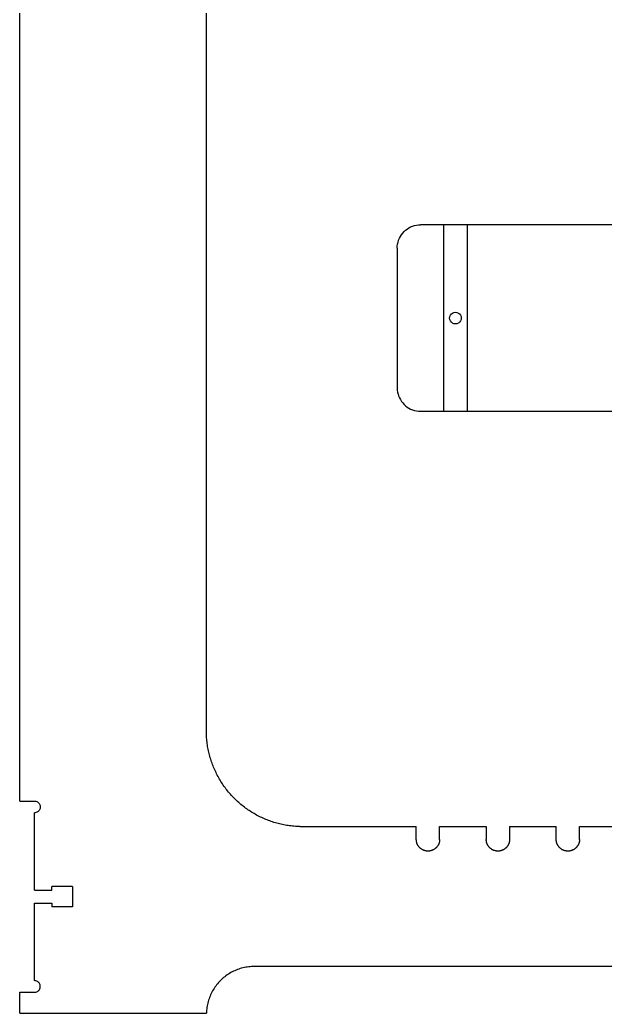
# Model space of a CAD drawing. Extents: x -100 to 100, y -46 to 46.
# Drawn here: x 4.12 to 16.66, y -45.92 to -24.61 of the extents above; entities that cross this region are included whole.
import ezdxf

# ---------------------------------------------------------------- set-up
doc = ezdxf.new("R2010")
doc.units = 0
doc.header["$MEASUREMENT"] = 0
doc.layers.get('0').update_dxf_attribs({"linetype": 'CONTINUOUS'})

msp = doc.modelspace()

# ---------------------------------------------------------------- linework, layer by layer
for p, q in [((8.115, -39.917), (8.115, -7.917)), ((4.116, -41.37), (4.116, -9.718)), ((12.323, -29.188), (12.352, -29.156)), ((12.352, -29.156), (12.384, -29.126)), ((12.384, -29.126), (12.419, -29.1)), ((12.419, -29.1), (12.456, -29.076)), ((12.456, -29.076), (12.494, -29.056)), ((12.494, -29.056), (12.535, -29.04)), ((12.535, -29.04), (12.576, -29.027)), ((12.576, -29.027), (12.619, -29.017)), ((12.619, -29.017), (12.662, -29.011)), ((12.662, -29.011), (12.706, -29.009)), ((13.205, -29.009), (12.706, -29.009)), ((13.205, -33.009), (13.205, -29.009)), ((13.705, -29.009), (13.205, -29.009)), ((13.705, -29.009), (13.705, -33.009)), ((21.705, -29.009), (13.705, -29.009)), ((12.213, -29.423), (12.223, -29.38)), ((12.223, -29.38), (12.236, -29.338)), ((12.236, -29.338), (12.252, -29.298)), ((12.252, -29.298), (12.273, -29.259)), ((12.273, -29.259), (12.296, -29.223)), ((12.296, -29.223), (12.323, -29.188)), ((12.206, -29.509), (12.208, -29.466)), ((12.206, -29.509), (12.206, -32.509)), ((12.208, -29.466), (12.213, -29.423)), ((13.392, -30.901), (13.423, -30.889)), ((13.423, -30.889), (13.455, -30.884)), ((13.455, -30.884), (13.487, -30.889)), ((13.487, -30.889), (13.517, -30.901)), ((13.33, -31.009), (13.334, -30.977)), ((13.334, -31.042), (13.33, -31.009)), ((13.334, -30.977), (13.347, -30.947)), ((13.347, -31.072), (13.334, -31.042)), ((13.347, -30.947), (13.367, -30.921)), ((13.367, -31.098), (13.347, -31.072)), ((13.367, -30.921), (13.392, -30.901)), ((13.392, -31.118), (13.367, -31.098)), ((13.517, -30.901), (13.543, -30.921)), ((13.543, -31.098), (13.517, -31.118)), ((13.543, -30.921), (13.563, -30.947)), ((13.563, -31.072), (13.543, -31.098)), ((13.563, -30.947), (13.576, -30.977)), ((13.576, -31.042), (13.563, -31.072)), ((13.576, -30.977), (13.58, -31.009)), ((13.58, -31.009), (13.576, -31.042)), ((13.423, -31.13), (13.392, -31.118)), ((13.455, -31.134), (13.423, -31.13)), ((13.487, -31.13), (13.455, -31.134)), ((13.517, -31.118), (13.487, -31.13)), ((12.206, -32.509), (12.208, -32.553)), ((12.208, -32.553), (12.213, -32.596)), ((12.213, -32.596), (12.223, -32.639)), ((12.223, -32.639), (12.236, -32.68)), ((12.236, -32.68), (12.252, -32.721)), ((12.252, -32.721), (12.273, -32.759)), ((12.273, -32.759), (12.296, -32.796)), ((12.296, -32.796), (12.323, -32.831)), ((12.323, -32.831), (12.352, -32.863)), ((12.352, -32.863), (12.384, -32.893)), ((12.384, -32.893), (12.419, -32.919)), ((12.419, -32.919), (12.456, -32.943)), ((12.456, -32.943), (12.494, -32.963)), ((12.494, -32.963), (12.535, -32.979)), ((12.535, -32.979), (12.576, -32.992)), ((12.576, -32.992), (12.619, -33.002)), ((12.619, -33.002), (12.662, -33.008)), ((12.662, -33.008), (12.706, -33.009)), ((12.706, -33.009), (13.205, -33.009)), ((13.205, -33.009), (13.705, -33.009)), ((13.705, -33.009), (21.705, -33.009)), ((8.116, -39.948), (8.115, -39.917)), ((8.118, -39.979), (8.116, -39.948)), ((8.12, -40.01), (8.118, -39.979)), ((8.122, -40.041), (8.12, -40.01)), ((8.125, -40.072), (8.122, -40.041)), ((8.129, -40.103), (8.125, -40.072)), ((8.133, -40.134), (8.129, -40.103)), ((8.137, -40.165), (8.133, -40.134)), ((8.142, -40.196), (8.137, -40.165)), ((8.147, -40.227), (8.142, -40.196)), ((8.153, -40.257), (8.147, -40.227)), ((8.159, -40.288), (8.153, -40.257)), ((8.166, -40.318), (8.159, -40.288)), ((8.173, -40.349), (8.166, -40.318)), ((8.181, -40.379), (8.173, -40.349)), ((8.189, -40.409), (8.181, -40.379)), ((8.198, -40.439), (8.189, -40.409)), ((8.207, -40.469), (8.198, -40.439)), ((8.216, -40.499), (8.207, -40.469)), ((8.226, -40.528), (8.216, -40.499)), ((8.236, -40.558), (8.226, -40.528)), ((8.247, -40.587), (8.236, -40.558)), ((8.259, -40.616), (8.247, -40.587)), ((8.27, -40.645), (8.259, -40.616)), ((8.282, -40.673), (8.27, -40.645)), ((8.295, -40.702), (8.282, -40.673)), ((8.308, -40.73), (8.295, -40.702)), ((8.321, -40.759), (8.308, -40.73)), ((8.335, -40.786), (8.321, -40.759)), ((8.349, -40.814), (8.335, -40.786)), ((8.364, -40.842), (8.349, -40.814)), ((8.379, -40.869), (8.364, -40.842)), ((8.395, -40.896), (8.379, -40.869)), ((8.411, -40.923), (8.395, -40.896)), ((8.427, -40.949), (8.411, -40.923)), ((8.444, -40.976), (8.427, -40.949)), ((8.461, -41.002), (8.444, -40.976)), ((8.478, -41.028), (8.461, -41.002)), ((8.496, -41.053), (8.478, -41.028)), ((8.514, -41.078), (8.496, -41.053)), ((8.533, -41.103), (8.514, -41.078)), ((8.552, -41.128), (8.533, -41.103)), ((8.571, -41.152), (8.552, -41.128)), ((8.591, -41.177), (8.571, -41.152)), ((8.611, -41.2), (8.591, -41.177)), ((8.632, -41.224), (8.611, -41.2)), ((8.653, -41.247), (8.632, -41.224)), ((8.674, -41.27), (8.653, -41.247)), ((8.695, -41.292), (8.674, -41.27)), ((8.717, -41.315), (8.695, -41.292)), ((8.74, -41.337), (8.717, -41.315)), ((4.116, -41.37), (4.429, -41.37)), ((4.429, -41.37), (4.445, -41.371)), ((4.445, -41.371), (4.461, -41.374)), ((4.461, -41.374), (4.477, -41.379)), ((4.477, -41.379), (4.491, -41.387)), ((4.491, -41.387), (4.505, -41.396)), ((4.505, -41.396), (4.517, -41.407)), ((4.517, -41.407), (4.528, -41.419)), ((4.528, -41.419), (4.537, -41.432)), ((4.537, -41.432), (4.544, -41.447)), ((4.544, -41.447), (4.549, -41.463)), ((4.549, -41.527), (4.544, -41.543)), ((4.549, -41.463), (4.553, -41.479)), ((4.553, -41.511), (4.549, -41.527)), ((4.553, -41.479), (4.554, -41.495)), ((4.554, -41.495), (4.553, -41.511)), ((8.762, -41.358), (8.74, -41.337)), ((8.785, -41.379), (8.762, -41.358)), ((8.808, -41.4), (8.785, -41.379)), ((8.832, -41.421), (8.808, -41.4)), ((8.855, -41.441), (8.832, -41.421)), ((8.88, -41.461), (8.855, -41.441)), ((8.904, -41.48), (8.88, -41.461)), ((8.929, -41.499), (8.904, -41.48)), ((8.954, -41.518), (8.929, -41.499)), ((8.979, -41.536), (8.954, -41.518)), ((9.004, -41.554), (8.979, -41.536)), ((4.445, -41.619), (4.429, -41.62)), ((4.429, -43.279), (4.429, -41.62)), ((4.461, -41.616), (4.445, -41.619)), ((4.477, -41.61), (4.461, -41.616)), ((4.491, -41.603), (4.477, -41.61)), ((4.505, -41.594), (4.491, -41.603)), ((4.517, -41.583), (4.505, -41.594)), ((4.528, -41.571), (4.517, -41.583)), ((4.537, -41.557), (4.528, -41.571)), ((4.544, -41.543), (4.537, -41.557)), ((9.03, -41.571), (9.004, -41.554)), ((9.056, -41.588), (9.03, -41.571)), ((9.083, -41.605), (9.056, -41.588)), ((9.109, -41.621), (9.083, -41.605)), ((9.136, -41.637), (9.109, -41.621)), ((9.163, -41.653), (9.136, -41.637)), ((9.19, -41.668), (9.163, -41.653)), ((9.218, -41.683), (9.19, -41.668)), ((9.246, -41.697), (9.218, -41.683)), ((9.273, -41.711), (9.246, -41.697)), ((9.302, -41.724), (9.273, -41.711)), ((9.33, -41.737), (9.302, -41.724)), ((9.359, -41.75), (9.33, -41.737)), ((9.387, -41.762), (9.359, -41.75)), ((9.416, -41.773), (9.387, -41.762)), ((9.445, -41.785), (9.416, -41.773)), ((9.474, -41.796), (9.445, -41.785)), ((9.504, -41.806), (9.474, -41.796)), ((9.533, -41.816), (9.504, -41.806)), ((9.563, -41.825), (9.533, -41.816)), ((9.593, -41.834), (9.563, -41.825)), ((9.623, -41.843), (9.593, -41.834)), ((9.653, -41.851), (9.623, -41.843)), ((9.683, -41.859), (9.653, -41.851)), ((9.714, -41.866), (9.683, -41.859)), ((9.744, -41.873), (9.714, -41.866)), ((9.775, -41.879), (9.744, -41.873)), ((9.805, -41.885), (9.775, -41.879)), ((9.836, -41.89), (9.805, -41.885)), ((9.867, -41.895), (9.836, -41.89)), ((9.898, -41.899), (9.867, -41.895)), ((9.929, -41.903), (9.898, -41.899)), ((9.96, -41.907), (9.929, -41.903)), ((9.991, -41.91), (9.96, -41.907)), ((10.022, -41.912), (9.991, -41.91)), ((10.053, -41.914), (10.022, -41.912)), ((10.084, -41.916), (10.053, -41.914)), ((10.115, -41.917), (10.084, -41.916)), ((10.115, -41.917), (12.615, -41.917)), ((12.615, -42.192), (12.615, -41.917)), ((13.115, -41.917), (14.115, -41.917)), ((13.115, -42.192), (13.115, -41.917)), ((14.115, -41.917), (14.115, -42.192)), ((14.615, -41.917), (15.615, -41.917)), ((14.615, -41.917), (14.615, -42.192)), ((15.615, -42.192), (15.615, -41.917)), ((16.115, -41.917), (17.115, -41.917)), ((16.115, -42.192), (16.115, -41.917)), ((12.615, -42.2), (12.615, -42.192)), ((12.616, -42.208), (12.615, -42.2)), ((12.616, -42.215), (12.616, -42.208)), ((12.617, -42.223), (12.616, -42.215)), ((12.618, -42.231), (12.617, -42.223)), ((12.619, -42.239), (12.618, -42.231)), ((12.621, -42.246), (12.619, -42.239)), ((12.623, -42.254), (12.621, -42.246)), ((12.625, -42.262), (12.623, -42.254)), ((12.627, -42.269), (12.625, -42.262)), ((12.63, -42.277), (12.627, -42.269)), ((12.633, -42.284), (12.63, -42.277)), ((12.636, -42.291), (12.633, -42.284)), ((12.639, -42.298), (12.636, -42.291)), ((12.642, -42.305), (12.639, -42.298)), ((12.646, -42.312), (12.642, -42.305)), ((12.65, -42.319), (12.646, -42.312)), ((12.654, -42.326), (12.65, -42.319)), ((12.658, -42.332), (12.654, -42.326)), ((12.663, -42.339), (12.658, -42.332)), ((12.668, -42.345), (12.663, -42.339)), ((12.672, -42.351), (12.668, -42.345)), ((12.678, -42.357), (12.672, -42.351)), ((12.683, -42.363), (12.678, -42.357)), ((12.688, -42.369), (12.683, -42.363)), ((12.694, -42.374), (12.688, -42.369)), ((12.7, -42.379), (12.694, -42.374)), ((12.706, -42.385), (12.7, -42.379)), ((12.712, -42.389), (12.706, -42.385)), ((12.718, -42.394), (12.712, -42.389)), ((13.018, -42.389), (13.012, -42.394)), ((13.024, -42.385), (13.018, -42.389)), ((13.03, -42.379), (13.024, -42.385)), ((13.036, -42.374), (13.03, -42.379)), ((13.042, -42.369), (13.036, -42.374)), ((13.047, -42.363), (13.042, -42.369)), ((13.053, -42.357), (13.047, -42.363)), ((13.058, -42.351), (13.053, -42.357)), ((13.063, -42.345), (13.058, -42.351)), ((13.067, -42.339), (13.063, -42.345)), ((13.072, -42.332), (13.067, -42.339)), ((13.076, -42.326), (13.072, -42.332)), ((13.08, -42.319), (13.076, -42.326)), ((13.084, -42.312), (13.08, -42.319)), ((13.088, -42.305), (13.084, -42.312)), ((13.091, -42.298), (13.088, -42.305)), ((13.095, -42.291), (13.091, -42.298)), ((13.098, -42.284), (13.095, -42.291)), ((13.1, -42.277), (13.098, -42.284)), ((13.103, -42.269), (13.1, -42.277)), ((13.105, -42.262), (13.103, -42.269)), ((13.107, -42.254), (13.105, -42.262)), ((13.109, -42.246), (13.107, -42.254)), ((13.111, -42.239), (13.109, -42.246)), ((13.112, -42.231), (13.111, -42.239)), ((13.113, -42.223), (13.112, -42.231)), ((13.114, -42.215), (13.113, -42.223)), ((13.115, -42.208), (13.114, -42.215)), ((13.115, -42.192), (13.115, -42.2)), ((13.115, -42.2), (13.115, -42.208)), ((14.115, -42.2), (14.115, -42.192)), ((14.116, -42.208), (14.115, -42.2)), ((14.116, -42.215), (14.116, -42.208)), ((14.117, -42.223), (14.116, -42.215)), ((14.118, -42.231), (14.117, -42.223)), ((14.119, -42.239), (14.118, -42.231)), ((14.121, -42.246), (14.119, -42.239)), ((14.123, -42.254), (14.121, -42.246)), ((14.125, -42.262), (14.123, -42.254)), ((14.127, -42.269), (14.125, -42.262)), ((14.13, -42.277), (14.127, -42.269)), ((14.133, -42.284), (14.13, -42.277)), ((14.136, -42.291), (14.133, -42.284)), ((14.139, -42.298), (14.136, -42.291)), ((14.142, -42.305), (14.139, -42.298)), ((14.146, -42.312), (14.142, -42.305)), ((14.15, -42.319), (14.146, -42.312)), ((14.154, -42.326), (14.15, -42.319)), ((14.158, -42.332), (14.154, -42.326)), ((14.163, -42.339), (14.158, -42.332)), ((14.168, -42.345), (14.163, -42.339)), ((14.172, -42.351), (14.168, -42.345)), ((14.178, -42.357), (14.172, -42.351)), ((14.183, -42.363), (14.178, -42.357)), ((14.188, -42.369), (14.183, -42.363)), ((14.194, -42.374), (14.188, -42.369)), ((14.2, -42.379), (14.194, -42.374)), ((14.206, -42.385), (14.2, -42.379)), ((14.212, -42.389), (14.206, -42.385)), ((14.218, -42.394), (14.212, -42.389)), ((14.518, -42.389), (14.512, -42.394)), ((14.524, -42.385), (14.518, -42.389)), ((14.53, -42.379), (14.524, -42.385)), ((14.536, -42.374), (14.53, -42.379)), ((14.542, -42.369), (14.536, -42.374)), ((14.547, -42.363), (14.542, -42.369)), ((14.553, -42.357), (14.547, -42.363)), ((14.558, -42.351), (14.553, -42.357)), ((14.563, -42.345), (14.558, -42.351)), ((14.567, -42.339), (14.563, -42.345)), ((14.572, -42.332), (14.567, -42.339)), ((14.576, -42.326), (14.572, -42.332)), ((14.58, -42.319), (14.576, -42.326)), ((14.584, -42.312), (14.58, -42.319)), ((14.588, -42.305), (14.584, -42.312)), ((14.591, -42.298), (14.588, -42.305)), ((14.595, -42.291), (14.591, -42.298)), ((14.598, -42.284), (14.595, -42.291)), ((14.6, -42.277), (14.598, -42.284)), ((14.603, -42.269), (14.6, -42.277)), ((14.605, -42.262), (14.603, -42.269)), ((14.607, -42.254), (14.605, -42.262)), ((14.609, -42.246), (14.607, -42.254)), ((14.611, -42.239), (14.609, -42.246)), ((14.612, -42.231), (14.611, -42.239)), ((14.613, -42.223), (14.612, -42.231)), ((14.614, -42.215), (14.613, -42.223)), ((14.615, -42.208), (14.614, -42.215)), ((14.615, -42.192), (14.615, -42.2)), ((14.615, -42.2), (14.615, -42.208)), ((15.615, -42.2), (15.615, -42.192)), ((15.616, -42.208), (15.615, -42.2)), ((15.616, -42.215), (15.616, -42.208)), ((15.617, -42.223), (15.616, -42.215)), ((15.618, -42.231), (15.617, -42.223)), ((15.619, -42.239), (15.618, -42.231)), ((15.621, -42.246), (15.619, -42.239)), ((15.623, -42.254), (15.621, -42.246)), ((15.625, -42.262), (15.623, -42.254)), ((15.627, -42.269), (15.625, -42.262)), ((15.63, -42.277), (15.627, -42.269)), ((15.633, -42.284), (15.63, -42.277)), ((15.636, -42.291), (15.633, -42.284)), ((15.639, -42.298), (15.636, -42.291)), ((15.642, -42.305), (15.639, -42.298)), ((15.646, -42.312), (15.642, -42.305)), ((15.65, -42.319), (15.646, -42.312)), ((15.654, -42.326), (15.65, -42.319)), ((15.658, -42.332), (15.654, -42.326)), ((15.663, -42.339), (15.658, -42.332)), ((15.668, -42.345), (15.663, -42.339)), ((15.672, -42.351), (15.668, -42.345)), ((15.678, -42.357), (15.672, -42.351)), ((15.683, -42.363), (15.678, -42.357)), ((15.688, -42.369), (15.683, -42.363)), ((15.694, -42.374), (15.688, -42.369)), ((15.7, -42.379), (15.694, -42.374)), ((15.706, -42.385), (15.7, -42.379)), ((15.712, -42.389), (15.706, -42.385)), ((15.718, -42.394), (15.712, -42.389)), ((16.018, -42.389), (16.012, -42.394)), ((16.024, -42.385), (16.018, -42.389)), ((16.03, -42.379), (16.024, -42.385)), ((16.036, -42.374), (16.03, -42.379)), ((16.042, -42.369), (16.036, -42.374)), ((16.047, -42.363), (16.042, -42.369)), ((16.053, -42.357), (16.047, -42.363)), ((16.058, -42.351), (16.053, -42.357)), ((16.063, -42.345), (16.058, -42.351)), ((16.067, -42.339), (16.063, -42.345)), ((16.072, -42.332), (16.067, -42.339)), ((16.076, -42.326), (16.072, -42.332)), ((16.08, -42.319), (16.076, -42.326)), ((16.084, -42.312), (16.08, -42.319)), ((16.088, -42.305), (16.084, -42.312)), ((16.091, -42.298), (16.088, -42.305)), ((16.095, -42.291), (16.091, -42.298)), ((16.098, -42.284), (16.095, -42.291)), ((16.1, -42.277), (16.098, -42.284)), ((16.103, -42.269), (16.1, -42.277)), ((16.105, -42.262), (16.103, -42.269)), ((16.107, -42.254), (16.105, -42.262)), ((16.109, -42.246), (16.107, -42.254)), ((16.111, -42.239), (16.109, -42.246)), ((16.112, -42.231), (16.111, -42.239)), ((16.113, -42.223), (16.112, -42.231)), ((16.114, -42.215), (16.113, -42.223)), ((16.115, -42.208), (16.114, -42.215)), ((16.115, -42.192), (16.115, -42.2)), ((16.115, -42.2), (16.115, -42.208)), ((12.725, -42.399), (12.718, -42.394)), ((12.731, -42.403), (12.725, -42.399)), ((12.738, -42.407), (12.731, -42.403)), ((12.745, -42.411), (12.738, -42.407)), ((12.752, -42.415), (12.745, -42.411)), ((12.759, -42.418), (12.752, -42.415)), ((12.766, -42.421), (12.759, -42.418)), ((12.773, -42.424), (12.766, -42.421)), ((12.78, -42.427), (12.773, -42.424)), ((12.788, -42.43), (12.78, -42.427)), ((12.795, -42.432), (12.788, -42.43)), ((12.803, -42.434), (12.795, -42.432)), ((12.811, -42.436), (12.803, -42.434)), ((12.818, -42.437), (12.811, -42.436)), ((12.826, -42.439), (12.818, -42.437)), ((12.834, -42.44), (12.826, -42.439)), ((12.842, -42.441), (12.834, -42.44)), ((12.849, -42.441), (12.842, -42.441)), ((12.857, -42.442), (12.849, -42.441)), ((12.865, -42.442), (12.857, -42.442)), ((12.873, -42.442), (12.865, -42.442)), ((12.881, -42.441), (12.873, -42.442)), ((12.889, -42.441), (12.881, -42.441)), ((12.896, -42.44), (12.889, -42.441)), ((12.904, -42.439), (12.896, -42.44)), ((12.912, -42.437), (12.904, -42.439)), ((12.92, -42.436), (12.912, -42.437)), ((12.927, -42.434), (12.92, -42.436)), ((12.935, -42.432), (12.927, -42.434)), ((12.942, -42.43), (12.935, -42.432)), ((12.95, -42.427), (12.942, -42.43)), ((12.957, -42.424), (12.95, -42.427)), ((12.964, -42.421), (12.957, -42.424)), ((12.972, -42.418), (12.964, -42.421)), ((12.979, -42.415), (12.972, -42.418)), ((12.986, -42.411), (12.979, -42.415)), ((12.992, -42.407), (12.986, -42.411)), ((12.999, -42.403), (12.992, -42.407)), ((13.006, -42.399), (12.999, -42.403)), ((13.012, -42.394), (13.006, -42.399)), ((14.225, -42.399), (14.218, -42.394)), ((14.231, -42.403), (14.225, -42.399)), ((14.238, -42.407), (14.231, -42.403)), ((14.245, -42.411), (14.238, -42.407)), ((14.252, -42.415), (14.245, -42.411)), ((14.259, -42.418), (14.252, -42.415)), ((14.266, -42.421), (14.259, -42.418)), ((14.273, -42.424), (14.266, -42.421)), ((14.28, -42.427), (14.273, -42.424)), ((14.288, -42.43), (14.28, -42.427)), ((14.295, -42.432), (14.288, -42.43)), ((14.303, -42.434), (14.295, -42.432)), ((14.311, -42.436), (14.303, -42.434)), ((14.318, -42.437), (14.311, -42.436)), ((14.326, -42.439), (14.318, -42.437)), ((14.334, -42.44), (14.326, -42.439)), ((14.342, -42.441), (14.334, -42.44)), ((14.349, -42.441), (14.342, -42.441)), ((14.357, -42.442), (14.349, -42.441)), ((14.365, -42.442), (14.357, -42.442)), ((14.373, -42.442), (14.365, -42.442)), ((14.381, -42.441), (14.373, -42.442)), ((14.389, -42.441), (14.381, -42.441)), ((14.396, -42.44), (14.389, -42.441)), ((14.404, -42.439), (14.396, -42.44)), ((14.412, -42.437), (14.404, -42.439)), ((14.42, -42.436), (14.412, -42.437)), ((14.427, -42.434), (14.42, -42.436)), ((14.435, -42.432), (14.427, -42.434)), ((14.442, -42.43), (14.435, -42.432)), ((14.45, -42.427), (14.442, -42.43)), ((14.457, -42.424), (14.45, -42.427)), ((14.464, -42.421), (14.457, -42.424)), ((14.472, -42.418), (14.464, -42.421)), ((14.479, -42.415), (14.472, -42.418)), ((14.486, -42.411), (14.479, -42.415)), ((14.492, -42.407), (14.486, -42.411)), ((14.499, -42.403), (14.492, -42.407)), ((14.506, -42.399), (14.499, -42.403)), ((14.512, -42.394), (14.506, -42.399)), ((15.725, -42.399), (15.718, -42.394)), ((15.731, -42.403), (15.725, -42.399)), ((15.738, -42.407), (15.731, -42.403)), ((15.745, -42.411), (15.738, -42.407)), ((15.752, -42.415), (15.745, -42.411)), ((15.759, -42.418), (15.752, -42.415)), ((15.766, -42.421), (15.759, -42.418)), ((15.773, -42.424), (15.766, -42.421)), ((15.78, -42.427), (15.773, -42.424)), ((15.788, -42.43), (15.78, -42.427)), ((15.795, -42.432), (15.788, -42.43)), ((15.803, -42.434), (15.795, -42.432)), ((15.811, -42.436), (15.803, -42.434)), ((15.818, -42.437), (15.811, -42.436)), ((15.826, -42.439), (15.818, -42.437)), ((15.834, -42.44), (15.826, -42.439)), ((15.842, -42.441), (15.834, -42.44)), ((15.849, -42.441), (15.842, -42.441)), ((15.857, -42.442), (15.849, -42.441)), ((15.865, -42.442), (15.857, -42.442)), ((15.873, -42.442), (15.865, -42.442)), ((15.881, -42.441), (15.873, -42.442)), ((15.889, -42.441), (15.881, -42.441)), ((15.896, -42.44), (15.889, -42.441)), ((15.904, -42.439), (15.896, -42.44)), ((15.912, -42.437), (15.904, -42.439)), ((15.92, -42.436), (15.912, -42.437)), ((15.927, -42.434), (15.92, -42.436)), ((15.935, -42.432), (15.927, -42.434)), ((15.942, -42.43), (15.935, -42.432)), ((15.95, -42.427), (15.942, -42.43)), ((15.957, -42.424), (15.95, -42.427)), ((15.964, -42.421), (15.957, -42.424)), ((15.972, -42.418), (15.964, -42.421)), ((15.979, -42.415), (15.972, -42.418)), ((15.986, -42.411), (15.979, -42.415)), ((15.992, -42.407), (15.986, -42.411)), ((15.999, -42.403), (15.992, -42.407)), ((16.006, -42.399), (15.999, -42.403)), ((16.012, -42.394), (16.006, -42.399)), ((4.804, -43.279), (4.804, -43.198)), ((5.241, -43.198), (4.804, -43.198)), ((5.241, -43.198), (5.241, -43.636)), ((4.429, -43.279), (4.804, -43.279)), ((4.429, -43.561), (4.804, -43.561)), ((4.429, -45.22), (4.429, -43.561)), ((4.804, -43.561), (4.804, -43.636)), ((5.241, -43.636), (4.804, -43.636)), ((8.899, -44.946), (8.869, -44.954)), ((8.93, -44.939), (8.899, -44.946)), ((8.96, -44.933), (8.93, -44.939)), ((8.991, -44.928), (8.96, -44.933)), ((9.022, -44.924), (8.991, -44.928)), ((9.053, -44.921), (9.022, -44.924)), ((9.084, -44.918), (9.053, -44.921)), ((9.115, -44.917), (9.084, -44.918)), ((24.114, -44.917), (9.115, -44.917)), ((8.485, -45.155), (8.462, -45.175)), ((8.51, -45.135), (8.485, -45.155)), ((8.534, -45.117), (8.51, -45.135)), ((8.56, -45.098), (8.534, -45.117)), ((8.586, -45.081), (8.56, -45.098)), ((8.612, -45.065), (8.586, -45.081)), ((8.639, -45.049), (8.612, -45.065)), ((8.666, -45.034), (8.639, -45.049)), ((8.694, -45.02), (8.666, -45.034)), ((8.723, -45.007), (8.694, -45.02)), ((8.751, -44.994), (8.723, -45.007)), ((8.78, -44.983), (8.751, -44.994)), ((8.81, -44.972), (8.78, -44.983)), ((8.839, -44.963), (8.81, -44.972)), ((8.869, -44.954), (8.839, -44.963)), ((4.445, -45.221), (4.429, -45.22)), ((4.461, -45.224), (4.445, -45.221)), ((4.477, -45.229), (4.461, -45.224)), ((4.491, -45.237), (4.477, -45.229)), ((4.505, -45.246), (4.491, -45.237)), ((4.517, -45.257), (4.505, -45.246)), ((4.528, -45.269), (4.517, -45.257)), ((4.537, -45.282), (4.528, -45.269)), ((4.544, -45.297), (4.537, -45.282)), ((4.549, -45.313), (4.544, -45.297)), ((4.553, -45.329), (4.549, -45.313)), ((4.549, -45.377), (4.553, -45.361)), ((4.554, -45.345), (4.553, -45.329)), ((4.553, -45.361), (4.554, -45.345)), ((8.297, -45.362), (8.279, -45.388)), ((8.315, -45.336), (8.297, -45.362)), ((8.334, -45.311), (8.315, -45.336)), ((8.353, -45.287), (8.334, -45.311)), ((8.374, -45.263), (8.353, -45.287)), ((8.395, -45.24), (8.374, -45.263)), ((8.416, -45.218), (8.395, -45.24)), ((8.439, -45.196), (8.416, -45.218)), ((8.462, -45.175), (8.439, -45.196)), ((4.116, -45.917), (4.116, -45.47)), ((4.116, -45.47), (4.429, -45.47)), ((4.429, -45.47), (4.445, -45.469)), ((4.445, -45.469), (4.461, -45.466)), ((4.461, -45.466), (4.477, -45.46)), ((4.477, -45.46), (4.491, -45.453)), ((4.491, -45.453), (4.505, -45.444)), ((4.505, -45.444), (4.517, -45.433)), ((4.517, -45.433), (4.528, -45.421)), ((4.528, -45.421), (4.537, -45.407)), ((4.537, -45.407), (4.544, -45.393)), ((4.544, -45.393), (4.549, -45.377)), ((8.181, -45.582), (8.171, -45.611)), ((8.193, -45.553), (8.181, -45.582)), ((8.205, -45.524), (8.193, -45.553)), ((8.218, -45.496), (8.205, -45.524)), ((8.232, -45.468), (8.218, -45.496)), ((8.247, -45.441), (8.232, -45.468)), ((8.263, -45.414), (8.247, -45.441)), ((8.279, -45.388), (8.263, -45.414)), ((8.126, -45.793), (8.122, -45.824)), ((8.131, -45.762), (8.126, -45.793)), ((8.137, -45.731), (8.131, -45.762)), ((8.144, -45.701), (8.137, -45.731)), ((8.152, -45.671), (8.144, -45.701)), ((8.161, -45.641), (8.152, -45.671)), ((8.171, -45.611), (8.161, -45.641)), ((4.116, -45.917), (8.115, -45.917)), ((8.116, -45.886), (8.115, -45.917)), ((8.119, -45.855), (8.116, -45.886)), ((8.122, -45.824), (8.119, -45.855))]:
    msp.add_line(p, q)

doc.saveas('drawing.dxf')
